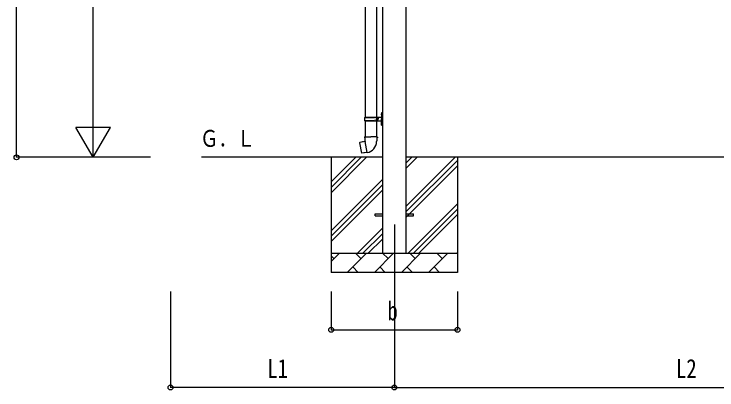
# Model space of a CAD drawing. Units: millimetres, scale not verified. Extents: x -12615 to 12615, y -8910 to 8910.
# Drawn here: x -5629 to -1960, y -3953 to -1993 of the extents above; entities that cross this region are included whole.
import ezdxf
from ezdxf.enums import TextEntityAlignment as Align

# ---------------------------------------------------------------- set-up
doc = ezdxf.new("R2010")
doc.units = ezdxf.units.MM
doc.header["$LTSCALE"] = 40
for name, color, linetype in [('0-4_YKK_12', 2, 'Continuous'), ('0-5_YKK_13', 4, 'Continuous'), ('0-6_YKK_A1', 4, 'Continuous'), ('0-7_YKK_D', 6, 'Continuous')]:
    doc.layers.add(name, color=color, linetype=linetype)
doc.styles.add('ＭＳ ゴシック', font='')
doc.styles.get('ＭＳ ゴシック').set_extended_font_data('MS Gothic')

msp = doc.modelspace()

# ---------------------------------------------------------------- linework, layer by layer
at = {"layer": '0-4_YKK_12'}
msp.add_line((-3643.94, -3090), (-3643.94, -3590), dxfattribs=at)
at = {"layer": '0-5_YKK_13'}
for p, q in [((-3796.44, -1653.99), (-3796.44, -2531)), ((-3736.44, -1653.99), (-3736.44, -2531)), ((-3798.44, -2531), (-3712.44, -2531)), ((-3798.44, -2531), (-3798.44, -2533)), ((-3739.44, -2531), (-3739.44, -2535.5)), ((-3731.44, -2531), (-3731.44, -2540)), ((-3712.74, -2513.85), (-3710.7, -2514.85)), ((-3711.47, -2511.85), (-3710.84, -2511.85)), ((-3711.47, -2511.85), (-3711.47, -2520.15)), ((-3711.47, -2520.15), (-3710.84, -2520.15)), ((-3710.84, -2511.85), (-3710.84, -2520.15)), ((-3710.84, -2511.85), (-3710.44, -2512.25)), ((-3710.84, -2520.15), (-3710.44, -2519.75)), ((-3710.7, -2514.85), (-3710.09, -2516)), ((-3710.44, -2508), (-3707.44, -2506.5)), ((-3710.44, -2508), (-3710.44, -2540)), ((-3710.44, -2512.25), (-3710.44, -2519.75)), ((-3707.44, -2506.5), (-3707.44, -2540)), ((-3707.44, -2506.5), (-3706.44, -2506.5)), ((-3706.44, -2506.5), (-3706.44, -2540)), ((-3799.44, -2533), (-3749.11, -2533)), ((-3799.44, -2547), (-3749.11, -2547)), ((-3798.44, -2549), (-3798.44, -2547)), ((-3798.44, -2549), (-3712.44, -2549)), ((-3796.44, -2549), (-3796.44, -2633.93)), ((-3739.44, -2535.5), (-3737.44, -2535.5)), ((-3739.44, -2549), (-3739.44, -2544.5)), ((-3739.44, -2544.5), (-3737.44, -2544.5)), ((-3737.44, -2535.5), (-3737.44, -2540)), ((-3737.44, -2544.5), (-3737.44, -2540)), ((-3736.44, -2549), (-3736.44, -2633.93)), ((-3731.44, -2535.5), (-3728.44, -2535.5)), ((-3731.44, -2549), (-3731.44, -2540)), ((-3731.44, -2544.5), (-3728.44, -2544.5)), ((-3728.44, -2535.5), (-3728.44, -2540)), ((-3728.44, -2544.5), (-3728.44, -2540)), ((-3712.74, -2561.85), (-3710.7, -2562.85)), ((-3711.47, -2559.85), (-3710.84, -2559.85)), ((-3711.47, -2559.85), (-3711.47, -2568.15)), ((-3711.47, -2568.15), (-3710.84, -2568.15)), ((-3710.84, -2559.85), (-3710.84, -2568.15)), ((-3710.84, -2559.85), (-3710.44, -2560.25)), ((-3710.84, -2568.15), (-3710.44, -2567.75)), ((-3710.7, -2562.85), (-3710.09, -2564)), ((-3710.44, -2572), (-3710.44, -2540)), ((-3710.44, -2560.25), (-3710.44, -2567.75)), ((-3707.44, -2573.5), (-3707.44, -2540)), ((-3706.44, -2573.5), (-3706.44, -2540)), ((-3710.44, -2572), (-3707.44, -2573.5)), ((-3707.44, -2573.5), (-3706.44, -2573.5)), ((-3798.29, -2633.93), (-3800.44, -2634.71)), ((-3800.44, -2634.71), (-3800.44, -2638.33)), ((-3800.44, -2638.33), (-3798.2, -2639.14)), ((-3798.29, -2633.93), (-3766.44, -2633.93)), ((-3798.29, -2633.93), (-3798.2, -2639.14)), ((-3798.2, -2639.14), (-3797.94, -2653.93)), ((-3734.59, -2633.93), (-3766.44, -2633.93)), ((-3732.44, -2638.33), (-3734.68, -2639.14)), ((-3734.59, -2633.93), (-3732.44, -2634.71)), ((-3732.44, -2634.71), (-3732.44, -2638.33)), ((-3824.9, -2662.38), (-3825.71, -2663.55)), ((-3825.71, -2663.55), (-3816.09, -2718.11)), ((-3797.03, -2657.13), (-3824.9, -2662.38)), ((-3812.16, -2659.78), (-3812.37, -2660.02)), ((-3797.94, -2653.93), (-3796.59, -2655.93)), ((-3786.68, -2714.42), (-3796.81, -2656.95)), ((-3796.79, -2656.13), (-3796.79, -2656.83)), ((-3796.59, -2655.93), (-3796.62, -2655.93)), ((-3736.25, -2655.87), (-3736.33, -2658.03)), ((-3734.94, -2653.93), (-3736.25, -2655.87)), ((-3786.37, -2715.19), (-3786.62, -2714.52)), ((-3802.07, -2717.02), (-3802.35, -2716.86)), ((-3743.94, -3035.5), (-3706.44, -3035.5)), ((-3743.94, -3044.5), (-3743.94, -3035.5)), ((-3743.94, -3044.5), (-3706.44, -3044.5)), ((-3581.44, -3035.5), (-3543.94, -3035.5)), ((-3581.44, -3044.5), (-3543.94, -3044.5)), ((-3543.94, -3044.5), (-3543.94, -3035.5))]:
    msp.add_line(p, q, dxfattribs=at)
for points in [[(-3712.74, -2518.15), (-3710.7, -2517.15), (-3710.09, -2516)], [(-3712.74, -2566.15), (-3710.7, -2565.15), (-3710.09, -2564)], [(-3734.59, -2633.93), (-3734.68, -2639.14), (-3734.94, -2653.93)], [(-3809.91, -2659.56), (-3810.19, -2659.4), (-3812.16, -2659.78)], [(-3786.95, -2714.33), (-3814.93, -2718.93), (-3816.09, -2718.11)], [(-3799.88, -2716.46), (-3800.09, -2716.69), (-3802.07, -2717.02)]]:
    msp.add_lwpolyline(points, dxfattribs=at)
for centre, radius, start, end in [((-3749.11, -2531), 2, 270, 359.99998), ((-3707.14, -2516), 6, 136.21765, 223.78235), ((-3712.44, -2529), 2, 270, 359.99998), ((-3750.69, -2540), 49.25, 171.82876, 180.00002), ((-3750.69, -2540), 49.25, 180.00002, 188.17127), ((-3749.11, -2549), 2, 0.00005, 90.00004), ((-3707.14, -2564), 6, 136.21765, 223.78235), ((-3712.44, -2551), 2, 0.00005, 90.00004), ((-3797.09, -2656.83), 0.3, 280.66842, 0), ((-3796.59, -2656.13), 0.2, 100, 180), ((-3796.59, -2655.93), 60.3, 279.96938, 358), ((-3786.9, -2714.63), 0.3, 20, 99.33158), ((-3786.19, -2715.12), 0.2, 200, 279.96938)]:
    msp.add_arc(centre, radius, start, end, dxfattribs=at)
at = {"layer": '0-6_YKK_A1'}
for p, q in [((-3706.44, -442.5), (-3706.44, -3240)), ((-3581.44, -3240), (-3581.44, -442.5)), ((-3706.44, -2740), (-4650.6, -2740)), ((-3973.94, -2740), (-3973.94, -3340)), ((-3973.94, -2925.05), (-3788.89, -2740)), ((-3973.94, -2896.77), (-3817.17, -2740)), ((-3973.94, -2868.48), (-3845.46, -2740)), ((-606.44, -2740), (-3581.44, -2740)), ((-3581.44, -2995.1), (-3326.34, -2740)), ((-3581.44, -2797.11), (-3524.33, -2740)), ((-3581.44, -2768.82), (-3552.62, -2740)), ((-3313.94, -2740), (-3313.94, -3340)), ((-3581.44, -3023.38), (-3313.94, -2755.88)), ((-3581.44, -3051.67), (-3313.94, -2784.17)), ((-3973.94, -3123.04), (-3706.44, -2855.54)), ((-3973.94, -3151.32), (-3706.44, -2883.82)), ((-3973.94, -3179.61), (-3706.44, -2912.11)), ((-3571.78, -3240), (-3313.94, -2982.16)), ((-3543.5, -3240), (-3313.94, -3010.44)), ((-3515.21, -3240), (-3313.94, -3038.73)), ((-3836.34, -3240), (-3706.44, -3110.1)), ((-3808.06, -3240), (-3706.44, -3138.38)), ((-3779.77, -3240), (-3706.44, -3166.67)), ((-3973.94, -3240), (-3313.94, -3240)), ((-3973.94, -3282.89), (-3931.05, -3240)), ((-3959.6, -3268.55), (-3973.94, -3254.21)), ((-3889.63, -3340), (-3789.63, -3240)), ((-3818.18, -3268.55), (-3846.73, -3240)), ((-3748.2, -3340), (-3648.2, -3240)), ((-3676.76, -3268.55), (-3705.31, -3240)), ((-3606.78, -3340), (-3506.78, -3240)), ((-3535.34, -3268.55), (-3563.89, -3240)), ((-3465.36, -3340), (-3365.36, -3240)), ((-3393.92, -3268.55), (-3422.47, -3240)), ((-3317.22, -3240), (-3313.94, -3236.72)), ((-3861.07, -3311.45), (-3832.52, -3340)), ((-3719.65, -3311.45), (-3691.1, -3340)), ((-3578.23, -3311.45), (-3549.68, -3340)), ((-3436.81, -3311.45), (-3408.26, -3340)), ((-3313.94, -3340), (-3973.94, -3340))]:
    msp.add_line(p, q, dxfattribs=at)
at = {"layer": '0-7_YKK_D'}
for p, q in [((-5616.58, -2740), (-5616.58, -212.22)), ((-5216.58, -2560), (-5216.58, -620)), ((-5216.58, -2740), (-5216.58, -2428.23)), ((-5216.58, -2740), (-5306.58, -2584.12)), ((-5126.58, -2584.12), (-5306.58, -2584.12)), ((-5216.58, -2740), (-5126.58, -2584.12)), ((-4916.58, -2740), (-5617.58, -2740)), ((-4916.58, -2740), (-5217.58, -2740)), ((-4812.62, -3440), (-4812.62, -3941.6)), ((-3973.94, -3440), (-3973.94, -3641)), ((-3643.94, -3440), (-3643.94, -3941.6)), ((-3643.94, -3440), (-3643.94, -3941.6)), ((-3313.94, -3440), (-3313.94, -3641)), ((-3973.94, -3640), (-3313.94, -3640)), ((-3643.94, -3940.6), (-4812.62, -3940.6)), ((-3643.94, -3940.6), (-543.94, -3940.6))]:
    msp.add_line(p, q, dxfattribs=at)
for centre in [(-5616.58, -2740), (-3973.94, -3640), (-3313.94, -3640), (-4812.62, -3940.6), (-3643.94, -3940.6), (-3643.94, -3940.6)]:
    msp.add_circle(centre, 12.75, dxfattribs=at)

# ---------------------------------------------------------------- texts
at = {"layer": '0-6_YKK_A1', "style": 'ＭＳ ゴシック', "width": 0.8}
msp.add_text('Ｇ．Ｌ', height=87.98, dxfattribs=at).set_placement((-4658.02, -2711.55), align=Align.BOTTOM_LEFT)
at = {"layer": '0-7_YKK_D', "style": 'ＭＳ ゴシック', "width": 0.8}
for s, p in [('b', (-3679.94, -3620)), ('L1', (-4307.48, -3920.6)), ('L2', (-2173.14, -3920.6))]:
    msp.add_text(s, height=98.97, dxfattribs=at).set_placement(p, align=Align.BOTTOM_LEFT)

doc.saveas('drawing.dxf')
